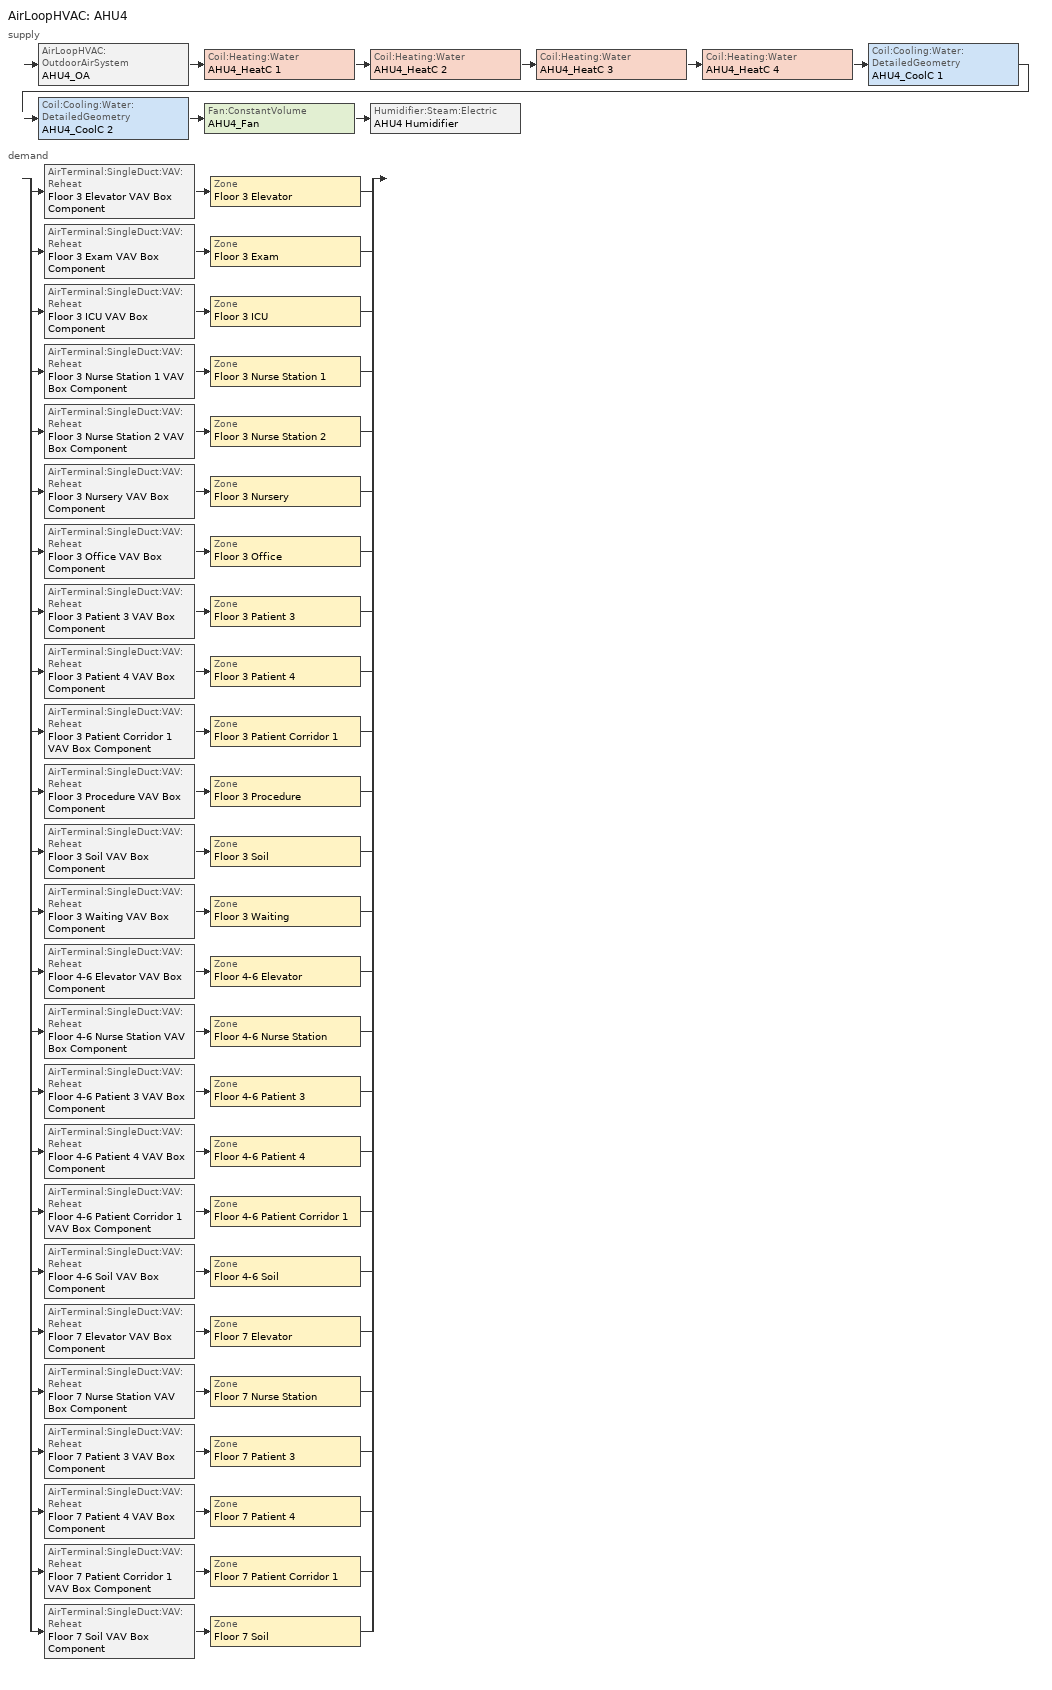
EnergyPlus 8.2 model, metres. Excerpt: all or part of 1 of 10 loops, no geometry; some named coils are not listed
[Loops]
AirLoopHVAC 'AHU4'
 supply: AirLoopHVAC:OutdoorAirSystem 'AHU4_OA' > Coil:Heating:Water 'AHU4_HeatC 1' > Coil:Heating:Water 'AHU4_HeatC 2' > Coil:Heating:Water 'AHU4_HeatC 3' > Coil:Heating:Water 'AHU4_HeatC 4' > Coil:Cooling:Water:DetailedGeometry 'AHU4_CoolC 1' > Coil:Cooling:Water:DetailedGeometry 'AHU4_CoolC 2' > Fan:ConstantVolume 'AHU4_Fan' > Humidifier:Steam:Electric 'AHU4 Humidifier'
 demand: split
  | AirTerminal:SingleDuct:VAV:Reheat 'Floor 3 Elevator VAV Box Component' > Zone 'Floor 3 Elevator'
  | AirTerminal:SingleDuct:VAV:Reheat 'Floor 3 Exam VAV Box Component' > Zone 'Floor 3 Exam'
  | AirTerminal:SingleDuct:VAV:Reheat 'Floor 3 ICU VAV Box Component' > Zone 'Floor 3 ICU'
  | AirTerminal:SingleDuct:VAV:Reheat 'Floor 3 Nurse Station 1 VAV Box Component' > Zone 'Floor 3 Nurse Station 1'
  | AirTerminal:SingleDuct:VAV:Reheat 'Floor 3 Nurse Station 2 VAV Box Component' > Zone 'Floor 3 Nurse Station 2'
  | AirTerminal:SingleDuct:VAV:Reheat 'Floor 3 Nursery VAV Box Component' > Zone 'Floor 3 Nursery'
  | AirTerminal:SingleDuct:VAV:Reheat 'Floor 3 Office VAV Box Component' > Zone 'Floor 3 Office'
  | AirTerminal:SingleDuct:VAV:Reheat 'Floor 3 Patient 3 VAV Box Component' > Zone 'Floor 3 Patient 3'
  | AirTerminal:SingleDuct:VAV:Reheat 'Floor 3 Patient 4 VAV Box Component' > Zone 'Floor 3 Patient 4'
  | AirTerminal:SingleDuct:VAV:Reheat 'Floor 3 Patient Corridor 1 VAV Box Component' > Zone 'Floor 3 Patient Corridor 1'
  | AirTerminal:SingleDuct:VAV:Reheat 'Floor 3 Procedure VAV Box Component' > Zone 'Floor 3 Procedure'
  | AirTerminal:SingleDuct:VAV:Reheat 'Floor 3 Soil VAV Box Component' > Zone 'Floor 3 Soil'
  | AirTerminal:SingleDuct:VAV:Reheat 'Floor 3 Waiting VAV Box Component' > Zone 'Floor 3 Waiting'
  | AirTerminal:SingleDuct:VAV:Reheat 'Floor 4-6 Elevator VAV Box Component' > Zone 'Floor 4-6 Elevator'
  | AirTerminal:SingleDuct:VAV:Reheat 'Floor 4-6 Nurse Station VAV Box Component' > Zone 'Floor 4-6 Nurse Station'
  | AirTerminal:SingleDuct:VAV:Reheat 'Floor 4-6 Patient 3 VAV Box Component' > Zone 'Floor 4-6 Patient 3'
  | AirTerminal:SingleDuct:VAV:Reheat 'Floor 4-6 Patient 4 VAV Box Component' > Zone 'Floor 4-6 Patient 4'
  | AirTerminal:SingleDuct:VAV:Reheat 'Floor 4-6 Patient Corridor 1 VAV Box Component' > Zone 'Floor 4-6 Patient Corridor 1'
  | AirTerminal:SingleDuct:VAV:Reheat 'Floor 4-6 Soil VAV Box Component' > Zone 'Floor 4-6 Soil'
  | AirTerminal:SingleDuct:VAV:Reheat 'Floor 7 Elevator VAV Box Component' > Zone 'Floor 7 Elevator'
  | AirTerminal:SingleDuct:VAV:Reheat 'Floor 7 Nurse Station VAV Box Component' > Zone 'Floor 7 Nurse Station'
  | AirTerminal:SingleDuct:VAV:Reheat 'Floor 7 Patient 3 VAV Box Component' > Zone 'Floor 7 Patient 3'
  | AirTerminal:SingleDuct:VAV:Reheat 'Floor 7 Patient 4 VAV Box Component' > Zone 'Floor 7 Patient 4'
  | AirTerminal:SingleDuct:VAV:Reheat 'Floor 7 Patient Corridor 1 VAV Box Component' > Zone 'Floor 7 Patient Corridor 1'
  | AirTerminal:SingleDuct:VAV:Reheat 'Floor 7 Soil VAV Box Component' > Zone 'Floor 7 Soil'
[ComponentCost:LineItem]
Name | Line Item Type | Item | Cost per Each {$} | Quantity | Cost per Unit of Output Capacity {$/kW}
Infiltration:Floor 3 Elevator | General | Floor 3 Elevator | 1 | 0
People:Floor 3 Elevator | General | Floor 3 Elevator | 1 | 53.9971
LIGHTING EQUIP:Floor 3 Elevator | Lights | Floor 3 Elevator |  |  | 1
ElectricEquipment:Floor 3 Elevator:ElecPlug | General | Floor 3 Elevator | 1 | 0.1806
People:Floor 3 Exam | General | Floor 3 Exam | 1 | 13.4951
LIGHTING EQUIP:Floor 3 Exam | Lights | Floor 3 Exam |  |  | 1
ElectricEquipment:Floor 3 Exam:ElecPlug | General | Floor 3 Exam | 1 | 2.699
Infiltration:Floor 3 ICU | General | Floor 3 ICU | 1 | 0
People:Floor 3 ICU | General | Floor 3 ICU | 1 | 10.4962
LIGHTING EQUIP:Floor 3 ICU | Lights | Floor 3 ICU |  |  | 1
ElectricEquipment:Floor 3 ICU:ElecPlug; ElectricEquipment:Floor 3 ICU:ElecProcess | General | Floor 3 ICU | 1 | 2.0992
Infiltration:Floor 3 Nurse Station 1 | General | Floor 3 Nurse Station 1 | 1 | 0
People:Floor 3 Nurse Station 1 | General | Floor 3 Nurse Station 1 | 1 | 15.0345
LIGHTING EQUIP:Floor 3 Nurse Station 1 | Lights | Floor 3 Nurse Station 1 |  |  | 1
ElectricEquipment:Floor 3 Nurse Station 1:ElecPlug | General | Floor 3 Nurse Station 1 | 1 | 0.7517
ElectricEquipment:Floor 3 Nurse Station 1:ElecProcess | General | Floor 3 Nurse Station 1 | 1 | 1.5035
Infiltration:Floor 3 Nurse Station 2 | General | Floor 3 Nurse Station 2 | 1 | 0
People:Floor 3 Nurse Station 2 | General | Floor 3 Nurse Station 2 | 1 | 11.9956
LIGHTING EQUIP:Floor 3 Nurse Station 2 | Lights | Floor 3 Nurse Station 2 |  |  | 1
ElectricEquipment:Floor 3 Nurse Station 2:ElecPlug | General | Floor 3 Nurse Station 2 | 1 | 0.5998
ElectricEquipment:Floor 3 Nurse Station 2:ElecProcess | General | Floor 3 Nurse Station 2 | 1 | 1.1996
Infiltration:Floor 3 Nursery | General | Floor 3 Nursery | 1 | 0
People:Floor 3 Nursery | General | Floor 3 Nursery | 1 | 4.9482
LIGHTING EQUIP:Floor 3 Nursery | Lights | Floor 3 Nursery |  |  | 1
ElectricEquipment:Floor 3 Nursery:ElecPlug | General | Floor 3 Nursery | 1 | 0.9896
Infiltration:Floor 3 Office | General | Floor 3 Office | 1 | 0
People:Floor 3 Office | General | Floor 3 Office | 1 | 13.4951
LIGHTING EQUIP:Floor 3 Office | Lights | Floor 3 Office |  |  | 1
ElectricEquipment:Floor 3 Office:ElecPlug | General | Floor 3 Office | 1 | 1.3495
Infiltration:Floor 3 Patient 3 | General | Floor 3 Patient 3 | 1 | 0
People:Floor 3 Patient 3 | General | Floor 3 Patient 3 | 1 | 19.7428
LIGHTING EQUIP:Floor 3 Patient 3 | Lights | Floor 3 Patient 3 |  |  | 1
ElectricEquipment:Floor 3 Patient 3:ElecPlug | General | Floor 3 Patient 3 | 1 | 3.9486
Infiltration:Floor 3 Patient 4 | General | Floor 3 Patient 4 | 1 | 0
People:Floor 3 Patient 4 | General | Floor 3 Patient 4 | 1 | 19.7428
LIGHTING EQUIP:Floor 3 Patient 4 | Lights | Floor 3 Patient 4 |  |  | 1
ElectricEquipment:Floor 3 Patient 4:ElecPlug | General | Floor 3 Patient 4 | 1 | 3.9486
Infiltration:Floor 3 Patient Corridor 1 | General | Floor 3 Patient Corridor 1 | 1 | 0
LIGHTING EQUIP:Floor 3 Patient Corridor 1 | Lights | Floor 3 Patient Corridor 1 |  |  | 1
ElectricEquipment:Floor 3 Patient Corridor 1:ElecPlug | General | Floor 3 Patient Corridor 1 | 1 | 0.3355
Infiltration:Floor 3 Procedure | General | Floor 3 Procedure | 1 | 0
People:Floor 3 Procedure | General | Floor 3 Procedure | 1 | 3.5987
LIGHTING EQUIP:Floor 3 Procedure | Lights | Floor 3 Procedure |  |  | 1
ElectricEquipment:Floor 3 Procedure:ElecPlug | General | Floor 3 Procedure | 1 | 0.7197
ElectricEquipment:Floor 3 Procedure:ElecProcess | General | Floor 3 Procedure | 1 | 2.1599
People:Floor 3 Soil | General | Floor 3 Soil | 1 | 4.9982
LIGHTING EQUIP:Floor 3 Soil | Lights | Floor 3 Soil |  |  | 1
Infiltration:Floor 3 Waiting | General | Floor 3 Waiting | 1 | 0
People:Floor 3 Waiting | General | Floor 3 Waiting | 1 | 29.6984
LIGHTING EQUIP:Floor 3 Waiting | Lights | Floor 3 Waiting |  |  | 1
ElectricEquipment:Floor 3 Waiting:ElecPlug | General | Floor 3 Waiting | 1 | 0.0993
Infiltration:Floor 4-6 Elevator | General | Floor 4-6 Elevator | 1 | 0
People:Floor 4-6 Elevator | General | Floor 4-6 Elevator | 1 | 161.9913
LIGHTING EQUIP:Floor 4-6 Elevator | Lights | Floor 4-6 Elevator |  |  | 1
ElectricEquipment:Floor 4-6 Elevator:ElecPlug | General | Floor 4-6 Elevator | 1 | 0.5418
Infiltration:Floor 4-6 Nurse Station | General | Floor 4-6 Nurse Station | 1 | 0
People:Floor 4-6 Nurse Station | General | Floor 4-6 Nurse Station | 1 | 45.1036
LIGHTING EQUIP:Floor 4-6 Nurse Station | Lights | Floor 4-6 Nurse Station |  |  | 1
ElectricEquipment:Floor 4-6 Nurse Station:ElecPlug | General | Floor 4-6 Nurse Station | 1 | 2.2552
ElectricEquipment:Floor 4-6 Nurse Station:ElecProcess | General | Floor 4-6 Nurse Station | 1 | 4.5104
Infiltration:Floor 4-6 Patient 3 | General | Floor 4-6 Patient 3 | 1 | 0
People:Floor 4-6 Patient 3 | General | Floor 4-6 Patient 3 | 1 | 59.2285
LIGHTING EQUIP:Floor 4-6 Patient 3 | Lights | Floor 4-6 Patient 3 |  |  | 1
ElectricEquipment:Floor 4-6 Patient 3:ElecPlug | General | Floor 4-6 Patient 3 | 1 | 11.8457
Infiltration:Floor 4-6 Patient 4 | General | Floor 4-6 Patient 4 | 1 | 0
People:Floor 4-6 Patient 4 | General | Floor 4-6 Patient 4 | 1 | 59.2285
LIGHTING EQUIP:Floor 4-6 Patient 4 | Lights | Floor 4-6 Patient 4 |  |  | 1
ElectricEquipment:Floor 4-6 Patient 4:ElecPlug | General | Floor 4-6 Patient 4 | 1 | 11.8457
Infiltration:Floor 4-6 Patient Corridor 1 | General | Floor 4-6 Patient Corridor 1 | 1 | 0
LIGHTING EQUIP:Floor 4-6 Patient Corridor 1 | Lights | Floor 4-6 Patient Corridor 1 |  |  | 1
ElectricEquipment:Floor 4-6 Patient Corridor 1:ElecPlug | General | Floor 4-6 Patient Corridor 1 | 1 | 1.0066
People:Floor 4-6 Soil | General | Floor 4-6 Soil | 1 | 14.9946
LIGHTING EQUIP:Floor 4-6 Soil | Lights | Floor 4-6 Soil |  |  | 1
Infiltration:Floor 7 Elevator | General | Floor 7 Elevator | 1 | 0
People:Floor 7 Elevator | General | Floor 7 Elevator | 1 | 53.9971
LIGHTING EQUIP:Floor 7 Elevator | Lights | Floor 7 Elevator |  |  | 1
ElectricEquipment:Floor 7 Elevator:ElecPlug | General | Floor 7 Elevator | 1 | 0.1806
Infiltration:Floor 7 Nurse Station | General | Floor 7 Nurse Station | 1 | 0
People:Floor 7 Nurse Station | General | Floor 7 Nurse Station | 1 | 15.0345
LIGHTING EQUIP:Floor 7 Nurse Station | Lights | Floor 7 Nurse Station |  |  | 1
ElectricEquipment:Floor 7 Nurse Station:ElecPlug | General | Floor 7 Nurse Station | 1 | 0.7517
ElectricEquipment:Floor 7 Nurse Station:ElecProcess | General | Floor 7 Nurse Station | 1 | 1.5035
Infiltration:Floor 7 Patient 3 | General | Floor 7 Patient 3 | 1 | 0
People:Floor 7 Patient 3 | General | Floor 7 Patient 3 | 1 | 19.7428
LIGHTING EQUIP:Floor 7 Patient 3 | Lights | Floor 7 Patient 3 |  |  | 1
ElectricEquipment:Floor 7 Patient 3:ElecPlug | General | Floor 7 Patient 3 | 1 | 3.9486
Infiltration:Floor 7 Patient 4 | General | Floor 7 Patient 4 | 1 | 0
People:Floor 7 Patient 4 | General | Floor 7 Patient 4 | 1 | 19.7428
LIGHTING EQUIP:Floor 7 Patient 4 | Lights | Floor 7 Patient 4 |  |  | 1
ElectricEquipment:Floor 7 Patient 4:ElecPlug | General | Floor 7 Patient 4 | 1 | 3.9486
Infiltration:Floor 7 Patient Corridor 1 | General | Floor 7 Patient Corridor 1 | 1 | 0
LIGHTING EQUIP:Floor 7 Patient Corridor 1 | Lights | Floor 7 Patient Corridor 1 |  |  | 1
ElectricEquipment:Floor 7 Patient Corridor 1:ElecPlug | General | Floor 7 Patient Corridor 1 | 1 | 0.3355
People:Floor 7 Soil | General | Floor 7 Soil | 1 | 4.9982
LIGHTING EQUIP:Floor 7 Soil | Lights | Floor 7 Soil |  |  | 1
[Sizing:Zone] Zone Cooling Design Supply Air Temperature Input Method=SupplyAirTemperature; Zone Cooling Design Supply Air Temperature {C}=14; Zone Heating Design Supply Air Temperature Input Method=SupplyAirTemperature; Zone Heating Design Supply Air Temperature {C}=40; Zone Cooling Design Supply Air Humidity Ratio {kgWater/kgDryAir}=0.0085; Zone Heating Design Supply Air Humidity Ratio {kgWater/kgDryAir}=0.008; Cooling Design Air Flow Method=DesignDayWithLimit; Cooling Minimum Air Flow Fraction=0; Heating Design Air Flow Method=DesignDay; Heating Design Air Flow Rate {m3/s}=0
Name | Design Specification Outdoor Air Object | Cooling Minimum Air Flow {m3/s}
Floor 3 Elevator | SZ DSOA Floor 3 Elevator | 0.540594
Floor 3 Exam | SZ DSOA Floor 3 Exam | 1.27426
Floor 3 ICU | SZ DSOA Floor 3 ICU | 1.0011
Floor 3 Nurse Station 1 | SZ DSOA Floor 3 Nurse Station 1 | 0.365659
Floor 3 Nurse Station 2 | SZ DSOA Floor 3 Nurse Station 2 | 0.291749
Floor 3 Nursery | SZ DSOA Floor 3 Nursery | 0.471947
Floor 3 Office | SZ DSOA Floor 3 Office | 0.328218
Floor 3 Patient 3 | SZ DSOA Floor 3 Patient 3 | 1.88302
Floor 3 Patient 4 | SZ DSOA Floor 3 Patient 4 | 1.88302
Floor 3 Patient Corridor 1 | SZ DSOA Floor 3 Patient Corridor 1 | 0.526064
Floor 3 Procedure | SZ DSOA Floor 3 Procedure | 0.849505
Floor 3 Soil | SZ DSOA Floor 3 Soil | 0.786579
Floor 3 Waiting | SZ DSOA Floor 3 Waiting | 0.297327
Floor 4-6 Elevator | SZ DSOA Floor 4-6 Elevator | 0.540594
Floor 4-6 Nurse Station | SZ DSOA Floor 4-6 Nurse Station | 0.365659
Floor 4-6 Patient 3 | SZ DSOA Floor 4-6 Patient 3 | 1.88302
Floor 4-6 Patient 4 | SZ DSOA Floor 4-6 Patient 4 | 1.88302
Floor 4-6 Patient Corridor 1 | SZ DSOA Floor 4-6 Patient Corridor 1 | 0.526064
Floor 4-6 Soil | SZ DSOA Floor 4-6 Soil | 0.786579
Floor 7 Elevator | SZ DSOA Floor 7 Elevator | 0.540594
Floor 7 Nurse Station | SZ DSOA Floor 7 Nurse Station | 0.365659
Floor 7 Patient 3 | SZ DSOA Floor 7 Patient 3 | 1.88302
Floor 7 Patient 4 | SZ DSOA Floor 7 Patient 4 | 1.88302
Floor 7 Patient Corridor 1 | SZ DSOA Floor 7 Patient Corridor 1 | 0.526064
Floor 7 Soil | SZ DSOA Floor 7 Soil | 0.786579
[DesignSpecification:OutdoorAir] Outdoor Air Method=Flow/Zone; Outdoor Air Flow per Person {m3/s-person}=0; Outdoor Air Flow per Zone Floor Area {m3/s-m2}=0
Name | Outdoor Air Flow per Zone {m3/s} | Outdoor Air Flow Air Changes per Hour {1/hr}
SZ DSOA Floor 3 Elevator; SZ DSOA Floor 4-6 Elevator; SZ DSOA Floor 7 Elevator | 0.178437
Floor 3 Elevator VAV Box OA Design Spec; Floor 4-6 Elevator VAV Box OA Design Spec; Floor 7 Elevator VAV Box OA Design Spec | 0.1784 | 0
SZ DSOA Floor 3 Exam; SZ DSOA Floor 3 Office | 0.108354
Floor 3 Exam VAV Box OA Design Spec; Floor 3 Office VAV Box OA Design Spec | 0.1084 | 0
SZ DSOA Floor 3 ICU | 0.330363
Floor 3 ICU VAV Box OA Design Spec | 0.3304 | 0
SZ DSOA Floor 3 Nurse Station 1; SZ DSOA Floor 4-6 Nurse Station; SZ DSOA Floor 7 Nurse Station | 0.120714
Floor 3 Nurse Station 1 VAV Box OA Design Spec; Floor 4-6 Nurse Station VAV Box OA Design Spec; Floor 7 Nurse Station VAV Box OA Design Spec | 0.1207 | 0
SZ DSOA Floor 3 Nurse Station 2 | 0.0963147
Floor 3 Nurse Station 2 VAV Box OA Design Spec | 0.0963 | 0
SZ DSOA Floor 3 Nursery | 0.155743
Floor 3 Nursery VAV Box OA Design Spec | 0.1557 | 0
SZ DSOA Floor 3 Patient 3; SZ DSOA Floor 3 Patient 4; SZ DSOA Floor 4-6 Patient 3; SZ DSOA Floor 4-6 Patient 4; SZ DSOA Floor 7 Patient 3; SZ DSOA Floor 7 Patient 4 | 0.621397
Floor 3 Patient 3 VAV Box OA Design Spec; Floor 3 Patient 4 VAV Box OA Design Spec; Floor 4-6 Patient 3 VAV Box OA Design Spec; Floor 4-6 Patient 4 VAV Box OA Design Spec; Floor 7 Patient 3 VAV Box OA Design Spec; Floor 7 Patient 4 VAV Box OA Design Spec | 0.6214 | 0
SZ DSOA Floor 3 Patient Corridor 1; SZ DSOA Floor 4-6 Patient Corridor 1; SZ DSOA Floor 7 Patient Corridor 1 | 0.0947534
Floor 3 Patient Corridor 1 VAV Box OA Design Spec; Floor 4-6 Patient Corridor 1 VAV Box OA Design Spec; Floor 7 Patient Corridor 1 VAV Box OA Design Spec | 0.0948 | 0
SZ DSOA Floor 3 Procedure | 0.169901
Floor 3 Procedure VAV Box OA Design Spec | 0.1699 | 0
SZ DSOA Floor 3 Soil; SZ DSOA Floor 4-6 Soil; SZ DSOA Floor 7 Soil | 0.786579
Floor 3 Soil VAV Box OA Design Spec; Floor 4-6 Soil VAV Box OA Design Spec; Floor 7 Soil VAV Box OA Design Spec | 0.7866 | 0
SZ DSOA Floor 3 Waiting | 0.0981403
Floor 3 Waiting VAV Box OA Design Spec | 0.0981 | 0
[ZoneControl:Thermostat] Control Type Schedule=Dual Zone Control Type Sched
Name | Zone or ZoneList | Control 1
Floor 3 Elevator Thermostat | Floor 3 Elevator | Floor 3 Elevator DualSPSched
Floor 3 Exam Thermostat | Floor 3 Exam | Floor 3 Exam DualSPSched
Floor 3 ICU Thermostat | Floor 3 ICU | Floor 3 ICU DualSPSched
Floor 3 Nurse Station 1 Thermostat | Floor 3 Nurse Station 1 | Floor 3 Nurse Station 1 DualSPSched
Floor 3 Nurse Station 2 Thermostat | Floor 3 Nurse Station 2 | Floor 3 Nurse Station 2 DualSPSched
Floor 3 Nursery Thermostat | Floor 3 Nursery | Floor 3 Nursery DualSPSched
Floor 3 Office Thermostat | Floor 3 Office | Floor 3 Office DualSPSched
Floor 3 Patient 3 Thermostat | Floor 3 Patient 3 | Floor 3 Patient 3 DualSPSched
Floor 3 Patient 4 Thermostat | Floor 3 Patient 4 | Floor 3 Patient 4 DualSPSched
Floor 3 Patient Corridor 1 Thermostat | Floor 3 Patient Corridor 1 | Floor 3 Patient Corridor 1 DualSPSched
Floor 3 Procedure Thermostat | Floor 3 Procedure | Floor 3 Procedure DualSPSched
Floor 3 Soil Thermostat | Floor 3 Soil | Floor 3 Soil DualSPSched
Floor 3 Waiting Thermostat | Floor 3 Waiting | Floor 3 Waiting DualSPSched
Floor 4-6 Elevator Thermostat | Floor 4-6 Elevator | Floor 4-6 Elevator DualSPSched
Floor 4-6 Nurse Station Thermostat | Floor 4-6 Nurse Station | Floor 4-6 Nurse Station DualSPSched
Floor 4-6 Patient 3 Thermostat | Floor 4-6 Patient 3 | Floor 4-6 Patient 3 DualSPSched
Floor 4-6 Patient 4 Thermostat | Floor 4-6 Patient 4 | Floor 4-6 Patient 4 DualSPSched
Floor 4-6 Patient Corridor 1 Thermostat | Floor 4-6 Patient Corridor 1 | Floor 4-6 Patient Corridor 1 DualSPSched
Floor 4-6 Soil Thermostat | Floor 4-6 Soil | Floor 4-6 Soil DualSPSched
Floor 7 Elevator Thermostat | Floor 7 Elevator | Floor 7 Elevator DualSPSched
Floor 7 Nurse Station Thermostat | Floor 7 Nurse Station | Floor 7 Nurse Station DualSPSched
Floor 7 Patient 3 Thermostat | Floor 7 Patient 3 | Floor 7 Patient 3 DualSPSched
Floor 7 Patient 4 Thermostat | Floor 7 Patient 4 | Floor 7 Patient 4 DualSPSched
Floor 7 Patient Corridor 1 Thermostat | Floor 7 Patient Corridor 1 | Floor 7 Patient Corridor 1 DualSPSched
Floor 7 Soil Thermostat | Floor 7 Soil | Floor 7 Soil DualSPSched
[ThermostatSetpoint:DualSetpoint]
Name | Heating Setpoint Temperature Schedule | Cooling Setpoint Temperature Schedule
Floor 3 Elevator DualSPSched; Floor 3 ICU DualSPSched; Floor 3 Nurse Station 1 DualSPSched; Floor 3 Nurse Station 2 DualSPSched; Floor 3 Nursery DualSPSched; Floor 3 Patient 3 DualSPSched; Floor 3 Patient 4 DualSPSched; Floor 3 Patient Corridor 1 DualSPSched; Floor 3 Soil DualSPSched; Floor 3 Waiting DualSPSched; Floor 4-6 Elevator DualSPSched; Floor 4-6 Nurse Station DualSPSched; Floor 4-6 Patient 3 DualSPSched; Floor 4-6 Patient 4 DualSPSched; Floor 4-6 Patient Corridor 1 DualSPSched; Floor 4-6 Soil DualSPSched; Floor 7 Elevator DualSPSched; Floor 7 Nurse Station DualSPSched; Floor 7 Patient 3 DualSPSched; Floor 7 Patient 4 DualSPSched; Floor 7 Patient Corridor 1 DualSPSched; Floor 7 Soil DualSPSched | HEATING_TSTAT_24_7 | COOLING_TSTAT_24_7
Floor 3 Exam DualSPSched; Floor 3 Office DualSPSched; Floor 3 Procedure DualSPSched | HEATING_TSTAT_OFFICE | COOLING_TSTAT_OFFICE
[Zone equipment]
Floor 3 Elevator: Floor 3 Elevator VAV Box Component
Floor 3 Exam: Floor 3 Exam VAV Box Component
Floor 3 ICU: Floor 3 ICU VAV Box Component
Floor 3 Nurse Station 1: Floor 3 Nurse Station 1 VAV Box Component
Floor 3 Nurse Station 2: Floor 3 Nurse Station 2 VAV Box Component
Floor 3 Nursery: Floor 3 Nursery VAV Box Component
Floor 3 Office: Floor 3 Office VAV Box Component
Floor 3 Patient 3: Floor 3 Patient 3 VAV Box Component
Floor 3 Patient 4: Floor 3 Patient 4 VAV Box Component
Floor 3 Patient Corridor 1: Floor 3 Patient Corridor 1 VAV Box Component
Floor 3 Procedure: Floor 3 Procedure VAV Box Component
Floor 3 Soil: Floor 3 Soil VAV Box Component, Floor 3 Soil Exhaust Fan 1
Floor 3 Waiting: Floor 3 Waiting VAV Box Component
Floor 4-6 Elevator: Floor 4-6 Elevator VAV Box Component
Floor 4-6 Nurse Station: Floor 4-6 Nurse Station VAV Box Component
Floor 4-6 Patient 3: Floor 4-6 Patient 3 VAV Box Component
Floor 4-6 Patient 4: Floor 4-6 Patient 4 VAV Box Component
Floor 4-6 Patient Corridor 1: Floor 4-6 Patient Corridor 1 VAV Box Component
Floor 4-6 Soil: Floor 4-6 Soil VAV Box Component, Floor 4-6 Soil Exhaust Fan 1
Floor 7 Elevator: Floor 7 Elevator VAV Box Component
Floor 7 Nurse Station: Floor 7 Nurse Station VAV Box Component
Floor 7 Patient 3: Floor 7 Patient 3 VAV Box Component
Floor 7 Patient 4: Floor 7 Patient 4 VAV Box Component
Floor 7 Patient Corridor 1: Floor 7 Patient Corridor 1 VAV Box Component
Floor 7 Soil: Floor 7 Soil VAV Box Component, Floor 7 Soil Exhaust Fan 1
[AirTerminal:SingleDuct:VAV:Reheat] Availability Schedule=ALWAYS_ON; Maximum Air Flow Rate {m3/s}=AUTOSIZE; Zone Minimum Air Flow Input Method=Constant; Constant Minimum Air Flow Fraction=1; Maximum Hot Water or Steam Flow Rate {m3/s}=AUTOSIZE; Minimum Hot Water or Steam Flow Rate {m3/s}=0; Convergence Tolerance=0.001; Damper Heating Action=Reverse; Maximum Flow per Zone Floor Area During Reheat {m3/s-m2}=AUTOCALCULATE; Maximum Flow Fraction During Reheat=AUTOCALCULATE
Name | Reheat Coil | Design Specification Outdoor Air Object
Floor 3 Elevator VAV Box Component | Floor 3 Elevator VAV Box Reheat Coil | Floor 3 Elevator VAV Box OA Design Spec
Floor 3 Exam VAV Box Component | Floor 3 Exam VAV Box Reheat Coil | Floor 3 Exam VAV Box OA Design Spec
Floor 3 ICU VAV Box Component | Floor 3 ICU VAV Box Reheat Coil | Floor 3 ICU VAV Box OA Design Spec
Floor 3 Nurse Station 1 VAV Box Component | Floor 3 Nurse Station 1 VAV Box Reheat Coil | Floor 3 Nurse Station 1 VAV Box OA Design Spec
Floor 3 Nurse Station 2 VAV Box Component | Floor 3 Nurse Station 2 VAV Box Reheat Coil | Floor 3 Nurse Station 2 VAV Box OA Design Spec
Floor 3 Nursery VAV Box Component | Floor 3 Nursery VAV Box Reheat Coil | Floor 3 Nursery VAV Box OA Design Spec
Floor 3 Office VAV Box Component | Floor 3 Office VAV Box Reheat Coil | Floor 3 Office VAV Box OA Design Spec
Floor 3 Patient 3 VAV Box Component | Floor 3 Patient 3 VAV Box Reheat Coil | Floor 3 Patient 3 VAV Box OA Design Spec
Floor 3 Patient 4 VAV Box Component | Floor 3 Patient 4 VAV Box Reheat Coil | Floor 3 Patient 4 VAV Box OA Design Spec
Floor 3 Patient Corridor 1 VAV Box Component | Floor 3 Patient Corridor 1 VAV Box Reheat Coil | Floor 3 Patient Corridor 1 VAV Box OA Design Spec
Floor 3 Procedure VAV Box Component | Floor 3 Procedure VAV Box Reheat Coil | Floor 3 Procedure VAV Box OA Design Spec
Floor 3 Soil VAV Box Component | Floor 3 Soil VAV Box Reheat Coil | Floor 3 Soil VAV Box OA Design Spec
Floor 3 Waiting VAV Box Component | Floor 3 Waiting VAV Box Reheat Coil | Floor 3 Waiting VAV Box OA Design Spec
Floor 4-6 Elevator VAV Box Component | Floor 4-6 Elevator VAV Box Reheat Coil | Floor 4-6 Elevator VAV Box OA Design Spec
Floor 4-6 Nurse Station VAV Box Component | Floor 4-6 Nurse Station VAV Box Reheat Coil | Floor 4-6 Nurse Station VAV Box OA Design Spec
Floor 4-6 Patient 3 VAV Box Component | Floor 4-6 Patient 3 VAV Box Reheat Coil | Floor 4-6 Patient 3 VAV Box OA Design Spec
Floor 4-6 Patient 4 VAV Box Component | Floor 4-6 Patient 4 VAV Box Reheat Coil | Floor 4-6 Patient 4 VAV Box OA Design Spec
Floor 4-6 Patient Corridor 1 VAV Box Component | Floor 4-6 Patient Corridor 1 VAV Box Reheat Coil | Floor 4-6 Patient Corridor 1 VAV Box OA Design Spec
Floor 4-6 Soil VAV Box Component | Floor 4-6 Soil VAV Box Reheat Coil | Floor 4-6 Soil VAV Box OA Design Spec
Floor 7 Elevator VAV Box Component | Floor 7 Elevator VAV Box Reheat Coil | Floor 7 Elevator VAV Box OA Design Spec
Floor 7 Nurse Station VAV Box Component | Floor 7 Nurse Station VAV Box Reheat Coil | Floor 7 Nurse Station VAV Box OA Design Spec
Floor 7 Patient 3 VAV Box Component | Floor 7 Patient 3 VAV Box Reheat Coil | Floor 7 Patient 3 VAV Box OA Design Spec
Floor 7 Patient 4 VAV Box Component | Floor 7 Patient 4 VAV Box Reheat Coil | Floor 7 Patient 4 VAV Box OA Design Spec
Floor 7 Patient Corridor 1 VAV Box Component | Floor 7 Patient Corridor 1 VAV Box Reheat Coil | Floor 7 Patient Corridor 1 VAV Box OA Design Spec
Floor 7 Soil VAV Box Component | Floor 7 Soil VAV Box Reheat Coil | Floor 7 Soil VAV Box OA Design Spec
[Coil:Heating:Water] Availability Schedule=ALWAYS_ON; U-Factor Times Area Value {W/K}=AUTOSIZE; Maximum Water Flow Rate {m3/s}=AUTOSIZE; Performance Input Method=UFactorTimesAreaAndDesignWaterFlowRate; Rated Capacity {W}=AUTOSIZE; Rated Inlet Water Temperature {C}=82.2; Rated Inlet Air Temperature {C}=16.6; Rated Outlet Water Temperature {C}=71.1; Rated Outlet Air Temperature {C}=32.2
AHU4_HeatC 1; AHU4_HeatC 2; AHU4_HeatC 3; AHU4_HeatC 4
[Fan:ZoneExhaust] Availability Schedule=Hours_of_operation; Fan Total Efficiency=0.5; Pressure Rise {Pa}=187; Maximum Flow Rate {m3/s}=0.7866
Floor 3 Soil Exhaust Fan 1; Floor 4-6 Soil Exhaust Fan 1; Floor 7 Soil Exhaust Fan 1
[AirLoopHVAC]
AHU4: Design Supply Air Flow Rate {m3/s}=AUTOSIZE
[Controller:WaterCoil] Actuator Variable=Flow; Maximum Actuated Flow {m3/s}=AUTOSIZE; Minimum Actuated Flow {m3/s}=0
Name | Control Variable | Action | Controller Convergence Tolerance {deltaC}
AHU4_HeatC 1_Controller; AHU4_HeatC 2_Controller; AHU4_HeatC 3_Controller; AHU4_HeatC 4_Controller | Temperature | Normal | 0.0001
AHU4_CoolC 1_Controller; AHU4_CoolC 2_Controller | TemperatureAndHumidityRatio | Reverse
[SetpointManager:MixedAir] Control Variable=Temperature
Name | Setpoint Node or NodeList
AHU4_HeatC 1 SAT Manager | AHU4_HeatC 1-AHU4_HeatC 2Node
AHU4_HeatC 2 SAT Manager | AHU4_HeatC 2-AHU4_HeatC 3Node
AHU4_HeatC 3 SAT Manager | AHU4_HeatC 3-AHU4_HeatC 4Node
AHU4_HeatC 4 SAT Manager | AHU4_HeatC 4-AHU4_CoolC 1Node
AHU4_CoolC 1 SAT Manager | AHU4_CoolC 1-AHU4_CoolC 2Node
AHU4_OAMixed Air Temp Manager | AHU4_OA-AHU4_HeatC 1Node
[SetpointManager:SingleZone:Humidity:Maximum]
Name | Setpoint Node or NodeList
AHU4_CoolC 1 HUMRAT setpoint | AHU4_CoolC 1-AHU4_CoolC 2Node
AHU4_CoolC 2 HUMRAT setpoint | AHU4_CoolC 2-AHU4_FanNode
[SetpointManager:SingleZone:Humidity:Minimum]
AHU4 Humidifier HUMRAT setpoint: Setpoint Node or NodeList=AHU4 Supply Equipment Outlet Node
[Sizing:System]
AHU4: Type of Load to Size On=Sensible; Design Outdoor Air Flow Rate {m3/s}=AUTOSIZE; Minimum System Air Flow Ratio=1; Preheat Design Temperature {C}=7; Preheat Design Humidity Ratio {kgWater/kgDryAir}=0.008; Precool Design Temperature {C}=11.1; Precool Design Humidity Ratio {kgWater/kgDryAir}=0.008; Central Cooling Design Supply Air Temperature {C}=11.1; Central Heating Design Supply Air Temperature {C}=11.1; Sizing Option=NonCoincident; 100% Outdoor Air in Cooling=No; 100% Outdoor Air in Heating=No; Central Cooling Design Supply Air Humidity Ratio {kgWater/kgDryAir}=0.0085; Central Heating Design Supply Air Humidity Ratio {kgWater/kgDryAir}=0.008; Cooling Design Air Flow Method=DesignDay; Cooling Design Air Flow Rate {m3/s}=0; Heating Design Air Flow Method=DesignDay; Heating Design Air Flow Rate {m3/s}=0; System Outdoor Air Method=ZoneSum
[Controller:OutdoorAir]
AHU4_OA_Controller: Minimum Outdoor Air Flow Rate {m3/s}=AUTOSIZE; Maximum Outdoor Air Flow Rate {m3/s}=AUTOSIZE; Economizer Control Type=DifferentialEnthalpy; Economizer Control Action Type=ModulateFlow; Economizer Maximum Limit Dry-Bulb Temperature {C}=28; Economizer Maximum Limit Enthalpy {J/kg}=64000; Economizer Minimum Limit Dry-Bulb Temperature {C}=-100; Lockout Type=NoLockout; Minimum Limit Type=FixedMinimum; Minimum Outdoor Air Schedule=MinOA_MotorizedDamper_Sched; Minimum Fraction of Outdoor Air Schedule=AHU4_OAMinOAFracSchedule; Time of Day Economizer Control Schedule=No; Control High Indoor Humidity Based on Outdoor Humidity Ratio=BypassWhenOAFlowGreaterThanMinimum
[Coil:Cooling:Water:DetailedGeometry] Availability Schedule=ALWAYS_ON; Maximum Water Flow Rate {m3/s}=AUTOSIZE; Tube Outside Surface Area {m2}=AUTOSIZE; Total Tube Inside Area {m2}=AUTOSIZE; Fin Surface Area {m2}=AUTOSIZE; Minimum Airflow Area {m2}=AUTOSIZE; Coil Depth {m}=AUTOSIZE; Fin Diameter {m}=AUTOSIZE; Fin Thickness {m}=0.0015; Tube Inside Diameter {m}=0.01445; Tube Outside Diameter {m}=0.0159; Tube Thermal Conductivity {W/m-K}=386; Fin Thermal Conductivity {W/m-K}=204; Fin Spacing {m}=0.0018; Tube Depth Spacing {m}=0.026; Number of Tube Rows=6; Number of Tubes per Row=AUTOSIZE
AHU4_CoolC 1; AHU4_CoolC 2
[Fan:ConstantVolume]
AHU4_Fan: Availability Schedule=HVACOperationSchd; Fan Total Efficiency=0.682; Pressure Rise {Pa}=2364; Maximum Flow Rate {m3/s}=AUTOSIZE; Motor Efficiency=0.962; Motor In Airstream Fraction=1
[Humidifier:Steam:Electric]
AHU4 Humidifier: Availability Schedule=ALWAYS_ON; Rated Capacity {m3/s}=0.0001813; Rated Power {W}=536374; Rated Fan Power {W}=0; Standby Power {W}=0
[Schedule:Compact]
Hours_of_Operation; ALWAYS_ON; HVACOperationSchd; MinOA_MotorizedDamper_Sched: Through: 12/31, For: AllDays, Until: 24:00, 1
Dual Zone Control Type Sched: Through: 12/31, For: AllDays, Until: 24:00, 4
HEATING_TSTAT_OFFICE: Through: 12/31, For: Saturday, Until: 06:00, 18.3, Until: 17:00, 21.1, Until: 24:00, 18.3, For: Sunday, Until: 24:00, 18.3, For: AllOtherDays, Until: 05:00, 18.3, Until: 20:00, 21.1, Until: 24:00, 18.3
COOLING_TSTAT_OFFICE: Through: 12/31, For: Saturday, Until: 06:00, 25, Until: 17:00, 22.2, Until: 24:00, 25, For: Sunday, Until: 24:00, 25, For: AllOtherDays, Until: 05:00, 25, Until: 20:00, 22.2, Until: 24:00, 25
AHU4_OAMinOAFracSchedule: Through: 12/31, For: AllDays, Until: 24:00, 0.33
[SCHEDULE:COMPACT]
HEATING_TSTAT_24_7: Through: 12/31, For: AllDays, Until: 24:00, 21.1
COOLING_TSTAT_24_7: Through: 12/31, For: AllDays, Until: 24:00, 22.2
